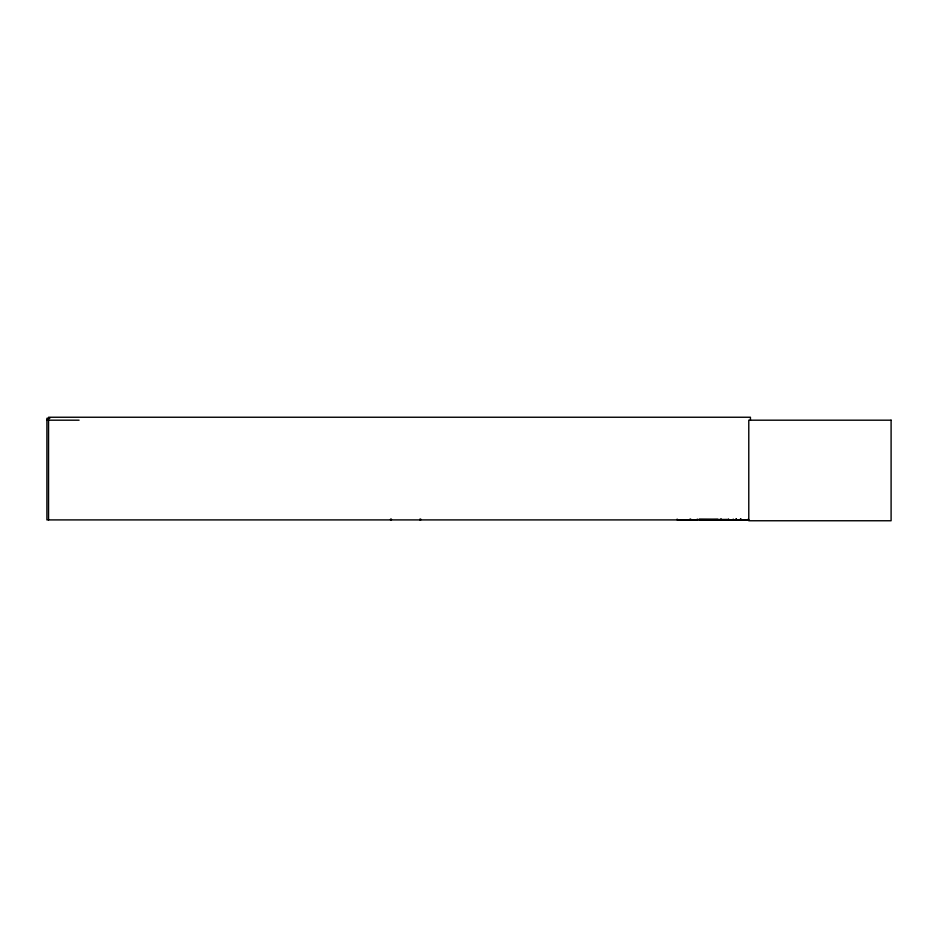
<?xml version="1.0" encoding="UTF-8"?>
<svg xmlns="http://www.w3.org/2000/svg" width="938" height="938" viewBox="0 0 938 938"><rect width="100%" height="100%" fill="white"/><g stroke="black" fill="none" stroke-linecap="round" stroke-linejoin="round"><path stroke-width="1.41" d="M733.141 519.781L733.235 519.077M721.017 519.875L721.029 519.077M736.049 519.077L736.049 519.91L736.295 519.148M49.831 418.301L46.9 418.301L46.9 519.91L748.97 519.91M46.9 420.189L79.073 420.189M699.056 519.253L717.84 519.253M728.674 519.464L701.425 519.887M699.021 519.523L728.674 519.664M699.033 519.851L748.325 519.875L748.231 519.077M750.435 420.189L750.435 417.246L48.553 417.246L48.553 519.91M740.961 518.866L741.032 519.91M740.434 518.866L740.504 519.91M736.107 519.077L736.107 519.91M728.65 519.113L728.65 519.887M720.97 519.077L720.97 519.91M697.286 519.077L697.286 519.91L677.166 519.863L677.166 519.077M690.743 519.077L690.743 519.91M689.911 519.077L689.911 519.91M420.74 519.077L420.74 519.91M419.896 519.077L419.896 519.91M391.404 519.077L391.404 519.91M390.56 519.077L390.56 519.91M891.1 420.189L748.782 420.189L748.782 520.754L891.1 520.754L891.1 420.189"/></g></svg>
